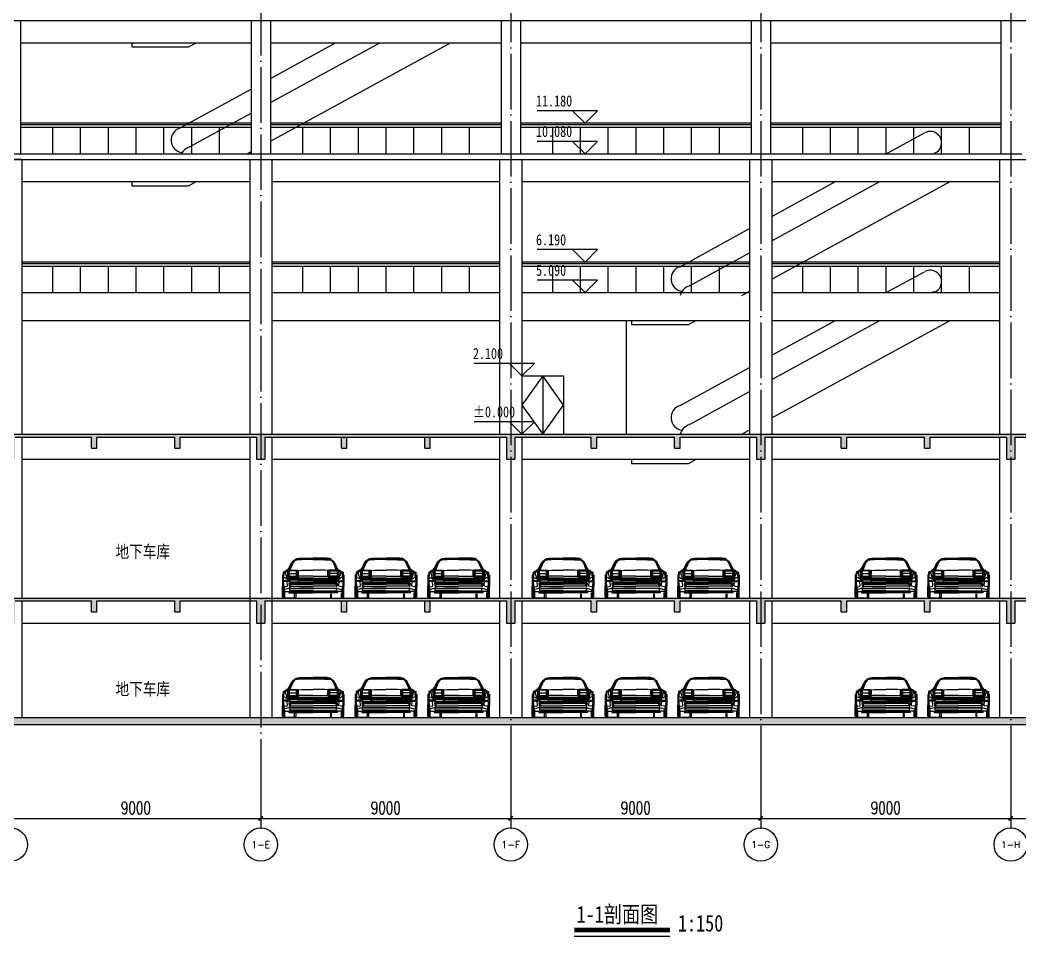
# Model space of a CAD drawing. Header units: millimetres. Extents: x 754901 to 867808, y 336140 to 408787.
# Drawn here: x 795325 to 831331, y 339711 to 372707 of the extents above; entities that cross this region are included whole.
import ezdxf
from ezdxf.enums import TextEntityAlignment as Align

# ---------------------------------------------------------------- set-up
doc = ezdxf.new("R2010")
doc.units = ezdxf.units.MM
doc.header["$LTSCALE"] = 1000
doc.header["$MEASUREMENT"] = 0
doc.linetypes.add('DOTE', pattern=[2.42, 2, -0.2, 0.02, -0.2])
doc.layers.get('0').update_dxf_attribs({"linetype": 'CONTINUOUS'})
doc.layers.get('Defpoints').update_dxf_attribs({"linetype": 'CONTINUOUS'})
for name, color, linetype in [('AXIS', 3, 'CONTINUOUS'), ('DIM_ELEV', 3, 'CONTINUOUS'), ('DOTE', 1, 'DOTE'), ('PUB_TEXT', 7, 'CONTINUOUS'), ('RAIL', 163, 'CONTINUOUS'), ('STAIR', 2, 'CONTINUOUS'), ('WALL', 255, 'CONTINUOUS'), ('WINDOW', 4, 'CONTINUOUS'), ('填充', 251, 'CONTINUOUS'), ('洁具', 56, 'CONTINUOUS')]:
    doc.layers.add(name, color=color, linetype=linetype)
doc.styles.add('-宋体', font='', dxfattribs={"width": 0.8})
doc.styles.add('_TCH_AXIS', font='COMPLEX', dxfattribs={"bigfont": 'GBCBIG'})
doc.styles.add('_TCH_DIM', font='', dxfattribs={"width": 0.8})
doc.styles.add('DIM_FONT', font='SIMPLEX', dxfattribs={"width": 0.7, "bigfont": 'GBCBIG'})
doc.styles.get('-宋体').set_extended_font_data('SimSun')
doc.styles.get('_TCH_DIM').set_extended_font_data('SimSun')
doc.dimstyles.new('_TCH_ARCH&&150', dxfattribs={"dimscale": 1.5, "dimtxt": 300, "dimasz": 100, "dimexe": 250, "dimexo": 300, "dimgap": 100, "dimtad": 1, "dimdec": 0, "dimzin": 0, "dimdsep": 46, "dimtxsty": 'DIM_FONT', "dimblk": 'ARCHTICK', "dimcen": 0.09, "dimclrt": 7, "dimazin": 2, "dimtfac": 1, "dimtdec": 0, "dimtix": 1, "dimtmove": 2, "dimatfit": 3, "dimfxl": 1, "dimtolj": 1, "dimtzin": 0, "dimarcsym": 0})

# ---------------------------------------------------------------- blocks, each defined once
blk = doc.blocks.new('car')
at = {"linetype": 'Continuous'}
for p, q in [((123, 739), (167, 828)), ((173, 828), (128, 739)), ((156, 739), (195, 828)), ((167, 828), (229, 923)), ((206, 828), (167, 739)), ((201, 884), (173, 828)), ((195, 828), (229, 895)), ((229, 923), (201, 884)), ((240, 895), (206, 828)), ((256, 949), (229, 923)), ((229, 895), (256, 936)), ((268, 940), (240, 895)), ((290, 962), (256, 949)), ((256, 936), (290, 950)), ((262, 951), (290, 974)), ((290, 948), (268, 940)), ((290, 974), (315, 985)), ((329, 969), (290, 962)), ((290, 950), (329, 957)), ((329, 953), (290, 948)), ((315, 985), (379, 996)), ((440, 974), (329, 969)), ((329, 957), (440, 962)), ((440, 959), (329, 953)), ((379, 996), (730, 998)), ((730, 979), (440, 974)), ((440, 962), (730, 968)), ((712, 962), (440, 959)), ((730, 962), (712, 962)), ((1082, 996), (730, 998)), ((730, 979), (1020, 974)), ((1020, 962), (730, 968)), ((730, 962), (748, 962)), ((748, 962), (1020, 959)), ((1020, 974), (1132, 969)), ((1132, 957), (1020, 962)), ((1020, 959), (1132, 953)), ((1146, 985), (1082, 996)), ((1132, 969), (1171, 962)), ((1171, 950), (1132, 957)), ((1132, 953), (1171, 948)), ((1171, 974), (1146, 985)), ((1199, 951), (1171, 974)), ((1171, 962), (1204, 949)), ((1204, 936), (1171, 950)), ((1171, 948), (1193, 940)), ((1193, 940), (1221, 895)), ((1204, 949), (1232, 923)), ((1232, 895), (1204, 936)), ((1221, 895), (1254, 828)), ((1232, 923), (1260, 884)), ((1293, 828), (1232, 923)), ((1266, 828), (1232, 895)), ((1254, 828), (1293, 739)), ((1260, 884), (1288, 828)), ((1305, 739), (1266, 828)), ((1288, 828), (1333, 739)), ((1338, 739), (1293, 828)), ((-17, 585), (-39, 569)), ((-39, 569), (-39, 298)), ((28, 667), (-17, 650)), ((-17, 650), (-17, 433)), ((-17, 622), (11, 628)), ((-17, 433), (-11, 505)), ((-11, 505), (0, 567)), ((-11, 505), (5, 516)), ((0, 567), (5, 606)), ((5, 606), (11, 628)), ((5, 516), (11, 516)), ((11, 628), (39, 650)), ((11, 628), (18, 633)), ((11, 516), (33, 505)), ((18, 633), (22, 656)), ((65, 695), (28, 667)), ((33, 505), (62, 483)), ((39, 650), (95, 689)), ((39, 639), (39, 650)), ((42, 622), (39, 639)), ((61, 550), (42, 622)), ((72, 511), (61, 550)), ((92, 706), (65, 695)), ((86, 472), (72, 511)), ((95, 669), (89, 633)), ((89, 633), (89, 583)), ((89, 583), (93, 533)), ((107, 715), (92, 706)), ((93, 533), (97, 491)), ((95, 694), (123, 739)), ((95, 689), (123, 700)), ((95, 689), (95, 669)), ((111, 650), (117, 680)), ((111, 505), (111, 650)), ((111, 548), (334, 548)), ((111, 516), (334, 518)), ((356, 508), (111, 505)), ((128, 739), (115, 697)), ((117, 680), (123, 700)), ((123, 700), (334, 700)), ((123, 607), (134, 614)), ((123, 548), (123, 607)), ((139, 680), (134, 650)), ((134, 650), (134, 548)), ((134, 614), (312, 614)), ((312, 680), (139, 680)), ((143, 700), (156, 739)), ((167, 739), (154, 700)), ((312, 548), (312, 680)), ((312, 614), (323, 607)), ((323, 607), (323, 548)), ((334, 518), (334, 700)), ((334, 700), (346, 692)), ((346, 692), (440, 695)), ((357, 680), (356, 508)), ((362, 684), (357, 680)), ((362, 548), (362, 684)), ((730, 548), (362, 548)), ((440, 695), (730, 695)), ((1020, 695), (730, 695)), ((730, 548), (1098, 548)), ((1115, 692), (1020, 695)), ((1098, 548), (1098, 684)), ((1098, 684), (1104, 680)), ((1104, 680), (1105, 508)), ((1105, 508), (1349, 505)), ((1126, 700), (1115, 692)), ((1126, 518), (1126, 700)), ((1338, 700), (1126, 700)), ((1349, 548), (1126, 548)), ((1349, 516), (1126, 518)), ((1149, 614), (1137, 607)), ((1137, 607), (1137, 548)), ((1149, 548), (1149, 680)), ((1149, 680), (1321, 680)), ((1327, 614), (1149, 614)), ((1293, 739), (1307, 700)), ((1318, 700), (1305, 739)), ((1321, 680), (1327, 650)), ((1327, 650), (1327, 548)), ((1338, 607), (1327, 614)), ((1333, 739), (1346, 697)), ((1366, 694), (1338, 739)), ((1366, 689), (1338, 700)), ((1344, 680), (1338, 700)), ((1338, 548), (1338, 607)), ((1349, 650), (1344, 680)), ((1349, 505), (1349, 650)), ((1354, 715), (1368, 706)), ((1368, 533), (1364, 491)), ((1422, 650), (1366, 689)), ((1366, 689), (1366, 669)), ((1366, 669), (1372, 633)), ((1368, 706), (1395, 695)), ((1372, 583), (1368, 533)), ((1372, 633), (1372, 583)), ((1375, 472), (1388, 511)), ((1388, 511), (1400, 550)), ((1395, 695), (1433, 667)), ((1427, 505), (1398, 483)), ((1400, 550), (1419, 622)), ((1419, 622), (1422, 639)), ((1450, 628), (1422, 650)), ((1422, 639), (1422, 650)), ((1450, 516), (1427, 505)), ((1433, 667), (1478, 650)), ((1443, 633), (1439, 656)), ((1450, 628), (1443, 633)), ((1455, 606), (1450, 628)), ((1478, 622), (1450, 628)), ((1455, 516), (1450, 516)), ((1461, 567), (1455, 606)), ((1472, 505), (1455, 516)), ((1472, 505), (1461, 567)), ((1478, 433), (1472, 505)), ((1478, 650), (1478, 433)), ((1478, 585), (1500, 569)), ((1500, 569), (1500, 298)), ((-39, 28), (-39, 298)), ((120, 410), (-17, 410)), ((-17, 410), (-6, 277)), ((-14, 365), (-14, 19)), ((139, 433), (-13, 433)), ((-6, 277), (22, 277)), ((-6, 277), (5, 221)), ((0, 410), (0, 433)), ((22, 277), (89, 293)), ((89, 293), (81, 410)), ((97, 491), (86, 472)), ((90, 458), (87, 438)), ((87, 438), (87, 433)), ((87, 433), (92, 438)), ((100, 477), (90, 458)), ((92, 438), (96, 458)), ((96, 458), (105, 477)), ((111, 494), (100, 477)), ((105, 477), (117, 494)), ((106, 433), (111, 449)), ((730, 494), (111, 494)), ((111, 449), (131, 483)), ((127, 466), (117, 449)), ((117, 449), (117, 433)), ((117, 433), (120, 433)), ((120, 433), (123, 449)), ((139, 399), (120, 410)), ((123, 449), (128, 457)), ((126, 371), (134, 316)), ((139, 472), (127, 466)), ((128, 457), (139, 463)), ((131, 483), (150, 491)), ((134, 316), (150, 260)), ((730, 472), (139, 472)), ((139, 463), (730, 463)), ((730, 452), (139, 452)), ((139, 452), (139, 399)), ((139, 399), (730, 399)), ((156, 388), (139, 399)), ((362, 446), (145, 446)), ((145, 446), (145, 405)), ((145, 405), (362, 405)), ((150, 491), (730, 491)), ((730, 388), (156, 388)), ((156, 388), (156, 360)), ((730, 360), (156, 360)), ((156, 360), (156, 348)), ((156, 348), (730, 348)), ((156, 348), (167, 293)), ((167, 293), (730, 293)), ((362, 405), (362, 446)), ((368, 452), (368, 399)), ((730, 433), (368, 433)), ((730, 494), (1349, 494)), ((1310, 491), (730, 491)), ((730, 472), (1321, 472)), ((1321, 463), (730, 463)), ((730, 452), (1321, 452)), ((730, 433), (1093, 433)), ((1321, 399), (730, 399)), ((730, 388), (1305, 388)), ((730, 360), (1305, 360)), ((1305, 348), (730, 348)), ((1293, 293), (730, 293)), ((1093, 452), (1093, 399)), ((1098, 446), (1316, 446)), ((1098, 405), (1098, 446)), ((1316, 405), (1098, 405)), ((1305, 348), (1293, 293)), ((1305, 388), (1321, 399)), ((1305, 388), (1305, 360)), ((1305, 360), (1305, 348)), ((1330, 483), (1310, 491)), ((1327, 316), (1310, 260)), ((1316, 446), (1316, 405)), ((1321, 472), (1334, 466)), ((1333, 457), (1321, 463)), ((1321, 452), (1321, 399)), ((1321, 433), (1474, 433)), ((1321, 399), (1341, 410)), ((1335, 371), (1327, 316)), ((1349, 449), (1330, 483)), ((1338, 449), (1333, 457)), ((1334, 466), (1344, 449)), ((1341, 433), (1338, 449)), ((1344, 433), (1341, 433)), ((1341, 410), (1478, 410)), ((1355, 477), (1344, 494)), ((1344, 449), (1344, 433)), ((1349, 494), (1361, 477)), ((1355, 433), (1349, 449)), ((1365, 458), (1355, 477)), ((1361, 477), (1371, 458)), ((1364, 491), (1375, 472)), ((1368, 438), (1365, 458)), ((1374, 433), (1368, 438)), ((1371, 458), (1374, 438)), ((1372, 293), (1380, 410)), ((1439, 277), (1372, 293)), ((1374, 438), (1374, 433)), ((1466, 277), (1439, 277)), ((1466, 277), (1455, 221)), ((1461, 410), (1461, 433)), ((1478, 410), (1466, 277)), ((1475, 365), (1475, 19)), ((1500, 28), (1500, 298)), ((0, 0), (-39, 28)), ((0, 248), (0, 18)), ((0, 18), (14, -2)), ((229, 0), (0, 0)), ((5, 221), (17, 159)), ((33, 215), (5, 221)), ((17, 159), (730, 159)), ((24, 5), (24, 138)), ((111, 238), (33, 215)), ((123, 238), (111, 238)), ((150, 238), (123, 238)), ((123, 159), (123, 126)), ((123, 126), (730, 126)), ((145, 236), (730, 236)), ((145, 182), (145, 236)), ((730, 182), (145, 182)), ((390, 243), (150, 238)), ((276, 0), (229, 0)), ((268, 5), (268, 101)), ((295, 18), (276, 0)), ((295, 104), (295, 18)), ((730, 243), (390, 243)), ((730, 243), (1071, 243)), ((1316, 236), (730, 236)), ((730, 182), (1316, 182)), ((1444, 159), (730, 159)), ((1338, 126), (730, 126)), ((1071, 243), (1310, 238)), ((1165, 104), (1165, 18)), ((1165, 18), (1184, 0)), ((1184, 0), (1232, 0)), ((1193, 5), (1193, 101)), ((1232, 0), (1461, 0)), ((1310, 238), (1338, 238)), ((1316, 182), (1316, 236)), ((1338, 238), (1349, 238)), ((1338, 159), (1338, 126)), ((1349, 238), (1427, 215)), ((1427, 215), (1455, 221)), ((1437, 5), (1437, 138)), ((1455, 221), (1444, 159)), ((1461, 18), (1447, -2)), ((1461, 248), (1461, 18)), ((1461, 0), (1500, 28))]:
    blk.add_line(p, q, dxfattribs=at)
blk = doc.blocks.new('_ArchTick')
at = {"color": 0, "linetype": 'ByBlock', "const_width": 0.4}
blk.add_lwpolyline([(-0.5, -0.5), (0.5, 0.5)], dxfattribs=at)
blk = doc.blocks.new('*D10')
at = {"layer": 'AXIS', "color": 0, "lineweight": -2, "transparency": 16777216}
for p, q in [((794996, 345303), (794996, 343574)), ((803996, 345303), (803996, 343574)), ((794996, 343949), (803996, 343949))]:
    blk.add_line(p, q, dxfattribs=at)
at = {"layer": 'Defpoints', "color": 0}
for p in [(794996, 345753), (803996, 345753), (803996, 343949)]:
    blk.add_point(p, dxfattribs=at)
at = {"layer": 'AXIS', "color": 0, "lineweight": -2, "transparency": 16777216, "xscale": 150, "yscale": 150, "zscale": 150, "rotation": 180}
blk.add_blockref('_ArchTick', (794996, 343949), dxfattribs=at)
at = {"layer": 'AXIS', "color": 0, "lineweight": -2, "transparency": 16777216, "xscale": 150, "yscale": 150, "zscale": 150}
blk.add_blockref('_ArchTick', (803996, 343949), dxfattribs=at)
at = {"layer": 'AXIS', "color": 7, "transparency": 16777216, "insert": (799496, 344324), "char_height": 450, "attachment_point": 5, "style": 'DIM_FONT'}
blk.add_mtext('\\A1;9000', dxfattribs=at)
blk = doc.blocks.new('*D11')
at = {"layer": 'AXIS', "color": 0, "lineweight": -2, "transparency": 16777216}
for p, q in [((803996, 345303), (803996, 343574)), ((812996, 345303), (812996, 343574)), ((803996, 343949), (812996, 343949))]:
    blk.add_line(p, q, dxfattribs=at)
at = {"layer": 'Defpoints', "color": 0}
for p in [(803996, 345753), (812996, 345753), (812996, 343949)]:
    blk.add_point(p, dxfattribs=at)
at = {"layer": 'AXIS', "color": 0, "lineweight": -2, "transparency": 16777216, "xscale": 150, "yscale": 150, "zscale": 150, "rotation": 180}
blk.add_blockref('_ArchTick', (803996, 343949), dxfattribs=at)
at = {"layer": 'AXIS', "color": 0, "lineweight": -2, "transparency": 16777216, "xscale": 150, "yscale": 150, "zscale": 150}
blk.add_blockref('_ArchTick', (812996, 343949), dxfattribs=at)
at = {"layer": 'AXIS', "color": 7, "transparency": 16777216, "insert": (808496, 344324), "char_height": 450, "attachment_point": 5, "style": 'DIM_FONT'}
blk.add_mtext('\\A1;9000', dxfattribs=at)
blk = doc.blocks.new('*D12')
at = {"layer": 'AXIS', "color": 0, "lineweight": -2, "transparency": 16777216}
for p, q in [((812996, 345303), (812996, 343574)), ((821996, 345303), (821996, 343574)), ((812996, 343949), (821996, 343949))]:
    blk.add_line(p, q, dxfattribs=at)
at = {"layer": 'Defpoints', "color": 0}
for p in [(812996, 345753), (821996, 345753), (821996, 343949)]:
    blk.add_point(p, dxfattribs=at)
at = {"layer": 'AXIS', "color": 0, "lineweight": -2, "transparency": 16777216, "xscale": 150, "yscale": 150, "zscale": 150, "rotation": 180}
blk.add_blockref('_ArchTick', (812996, 343949), dxfattribs=at)
at = {"layer": 'AXIS', "color": 0, "lineweight": -2, "transparency": 16777216, "xscale": 150, "yscale": 150, "zscale": 150}
blk.add_blockref('_ArchTick', (821996, 343949), dxfattribs=at)
at = {"layer": 'AXIS', "color": 7, "transparency": 16777216, "insert": (817496, 344324), "char_height": 450, "attachment_point": 5, "style": 'DIM_FONT'}
blk.add_mtext('\\A1;9000', dxfattribs=at)
blk = doc.blocks.new('*D13')
at = {"layer": 'AXIS', "color": 0, "lineweight": -2, "transparency": 16777216}
for p, q in [((821996, 345303), (821996, 343574)), ((830996, 345303), (830996, 343574)), ((821996, 343949), (830996, 343949))]:
    blk.add_line(p, q, dxfattribs=at)
at = {"layer": 'Defpoints', "color": 0}
for p in [(821996, 345753), (830996, 345753), (830996, 343949)]:
    blk.add_point(p, dxfattribs=at)
at = {"layer": 'AXIS', "color": 0, "lineweight": -2, "transparency": 16777216, "xscale": 150, "yscale": 150, "zscale": 150, "rotation": 180}
blk.add_blockref('_ArchTick', (821996, 343949), dxfattribs=at)
at = {"layer": 'AXIS', "color": 0, "lineweight": -2, "transparency": 16777216, "xscale": 150, "yscale": 150, "zscale": 150}
blk.add_blockref('_ArchTick', (830996, 343949), dxfattribs=at)
at = {"layer": 'AXIS', "color": 7, "transparency": 16777216, "insert": (826496, 344324), "char_height": 450, "attachment_point": 5, "style": 'DIM_FONT'}
blk.add_mtext('\\A1;9000', dxfattribs=at)
blk = doc.blocks.new('*D14')
at = {"layer": 'AXIS', "color": 0, "lineweight": -2, "transparency": 16777216}
for p, q in [((830996, 345303), (830996, 343574)), ((839996, 345303), (839996, 343574)), ((830996, 343949), (839996, 343949))]:
    blk.add_line(p, q, dxfattribs=at)
at = {"layer": 'Defpoints', "color": 0}
for p in [(830996, 345753), (839996, 345753), (839996, 343949)]:
    blk.add_point(p, dxfattribs=at)
at = {"layer": 'AXIS', "color": 0, "lineweight": -2, "transparency": 16777216, "xscale": 150, "yscale": 150, "zscale": 150, "rotation": 180}
blk.add_blockref('_ArchTick', (830996, 343949), dxfattribs=at)
at = {"layer": 'AXIS', "color": 0, "lineweight": -2, "transparency": 16777216, "xscale": 150, "yscale": 150, "zscale": 150}
blk.add_blockref('_ArchTick', (839996, 343949), dxfattribs=at)
at = {"layer": 'AXIS', "color": 7, "transparency": 16777216, "insert": (835496, 344324), "char_height": 450, "attachment_point": 5, "style": 'DIM_FONT'}
blk.add_mtext('\\A1;9000', dxfattribs=at)

msp = doc.modelspace()

# ---------------------------------------------------------------- hatches: boundary and pattern name
at = {"layer": '填充'}
h = msp.add_hatch(color=256, dxfattribs=at)
h.paths.add_polyline_path([(862295.9, 356385.9), (858395.9, 356385.9), (858395.9, 357785.9), (771695.9, 357785.9), (771695.9, 357770.9), (767845.9, 357770.9), (767845.9, 356385.9), (764595.9, 356385.9), (764595.9, 347335.9), (862295.9, 347335.9)])
h.paths.add_polyline_path([(861895.9, 347585.9), (764995.9, 347585.9), (764995.9, 351785.9), (767845.9, 351785.9), (767845.9, 350985.9), (768145.9, 350985.9), (768145.9, 351785.9), (770895.9, 351785.9), (770895.9, 351385.9), (771095.9, 351385.9), (771095.9, 351785.9), (773895.9, 351785.9), (773895.9, 351385.9), (774095.9, 351385.9), (774095.9, 351785.9), (776845.9, 351785.9), (776845.9, 350985.9), (777145.9, 350985.9), (777145.9, 351785.9), (779895.9, 351785.9), (779895.9, 351385.9), (780095.9, 351385.9), (780095.9, 351785.9), (782895.9, 351785.9), (782895.9, 351385.9), (783095.9, 351385.9), (783095.9, 351785.9), (785845.9, 351785.9), (785845.9, 350985.9), (786145.9, 350985.9), (786145.9, 351785.9), (788895.9, 351785.9), (788895.9, 351385.9), (789095.9, 351385.9), (789095.9, 351785.9), (791895.9, 351785.9), (791895.9, 351385.9), (792095.9, 351385.9), (792095.9, 351785.9), (794845.9, 351785.9), (794845.9, 350985.9), (795145.9, 350985.9), (795145.9, 351785.9), (797895.9, 351785.9), (797895.9, 351385.9), (798095.9, 351385.9), (798095.9, 351785.9), (800895.9, 351785.9), (800895.9, 351385.9), (801095.9, 351385.9), (801095.9, 351785.9), (803845.9, 351785.9), (803845.9, 350985.9), (804145.9, 350985.9), (804145.9, 351785.9), (812845.9, 351785.9), (812845.9, 350985.9), (813145.9, 350985.9), (813145.9, 351785.9), (815895.9, 351785.9), (815895.9, 351385.9), (816095.9, 351385.9), (816095.9, 351785.9), (818895.9, 351785.9), (818895.9, 351385.9), (819095.9, 351385.9), (819095.9, 351785.9), (821845.9, 351785.9), (821845.9, 350985.9), (822145.9, 350985.9), (822145.9, 351785.9), (824895.9, 351785.9), (824895.9, 351385.9), (825095.9, 351385.9), (825095.9, 351785.9), (827895.9, 351785.9), (827895.9, 351385.9), (828095.9, 351385.9), (828095.9, 351785.9), (830845.9, 351785.9), (830845.9, 350985.9), (831145.9, 350985.9), (831145.9, 351785.9), (833895.9, 351785.9), (833895.9, 351385.9), (834095.9, 351385.9), (834095.9, 351785.9), (836895.9, 351785.9), (836895.9, 351385.9), (837095.9, 351385.9), (837095.9, 351785.9), (839845.9, 351785.9), (839845.9, 350985.9), (840145.9, 350985.9), (840145.9, 351785.9), (842895.9, 351785.9), (842895.9, 351385.9), (843095.9, 351385.9), (843095.9, 351785.9), (845895.9, 351785.9), (845895.9, 351385.9), (846095.9, 351385.9), (846095.9, 351785.9), (848845.9, 351785.9), (848845.9, 350985.9), (849145.9, 350985.9), (849145.9, 351785.9), (851895.9, 351785.9), (851895.9, 351385.9), (852095.9, 351385.9), (852095.9, 351785.9), (854895.9, 351785.9), (854895.9, 351385.9), (855095.9, 351385.9), (855095.9, 351785.9), (857845.9, 351785.9), (857845.9, 350985.9), (858145.9, 350985.9), (858145.9, 351785.9), (861895.9, 351785.9)], flags=16)
h.paths.add_polyline_path([(861895.9, 351885.9), (764995.9, 351885.9), (764995.9, 356285.9), (768145.9, 356285.9), (768145.9, 357685.9), (770895.9, 357685.9), (770895.9, 357285.9), (771095.9, 357285.9), (771095.9, 357685.9), (773895.9, 357685.9), (773895.9, 357285.9), (774095.9, 357285.9), (774095.9, 357685.9), (776845.9, 357685.9), (776845.9, 356885.9), (777145.9, 356885.9), (777145.9, 357685.9), (779895.9, 357685.9), (779895.9, 357285.9), (780095.9, 357285.9), (780095.9, 357685.9), (782895.9, 357685.9), (782895.9, 357285.9), (783095.9, 357285.9), (783095.9, 357685.9), (785845.9, 357685.9), (785845.9, 356885.9), (786145.9, 356885.9), (786145.9, 357685.9), (788895.9, 357685.9), (788895.9, 357285.9), (789095.9, 357285.9), (789095.9, 357685.9), (791895.9, 357685.9), (791895.9, 357285.9), (792095.9, 357285.9), (792095.9, 357685.9), (794845.9, 357685.9), (794845.9, 356885.9), (795145.9, 356885.9), (795145.9, 357685.9), (797895.9, 357685.9), (797895.9, 357285.9), (798095.9, 357285.9), (798095.9, 357685.9), (800895.9, 357685.9), (800895.9, 357285.9), (801095.9, 357285.9), (801095.9, 357685.9), (803845.9, 357685.9), (803845.9, 356885.9), (804145.9, 356885.9), (804145.9, 357685.9), (812845.9, 357685.9), (812845.9, 356885.9), (813145.9, 356885.9), (813145.9, 357685.9), (815895.9, 357685.9), (815895.9, 357285.9), (816095.9, 357285.9), (816095.9, 357685.9), (818895.9, 357685.9), (818895.9, 357285.9), (819095.9, 357285.9), (819095.9, 357685.9), (821845.9, 357685.9), (821845.9, 356885.9), (822145.9, 356885.9), (822145.9, 357685.9), (824895.9, 357685.9), (824895.9, 357285.9), (825095.9, 357285.9), (825095.9, 357685.9), (827895.9, 357685.9), (827895.9, 357285.9), (828095.9, 357285.9), (828095.9, 357685.9), (830845.9, 357685.9), (830845.9, 356885.9), (831145.9, 356885.9), (831145.9, 357685.9), (833895.9, 357685.9), (833895.9, 357285.9), (834095.9, 357285.9), (834095.9, 357685.9), (836895.9, 357685.9), (836895.9, 357285.9), (837095.9, 357285.9), (837095.9, 357685.9), (839845.9, 357685.9), (839845.9, 356885.9), (840145.9, 356885.9), (840145.9, 357685.9), (842895.9, 357685.9), (842895.9, 357285.9), (843095.9, 357285.9), (843095.9, 357685.9), (845895.9, 357685.9), (845895.9, 357285.9), (846095.9, 357285.9), (846095.9, 357685.9), (848845.9, 357685.9), (848845.9, 356885.9), (849145.9, 356885.9), (849145.9, 357685.9), (851895.9, 357685.9), (851895.9, 357285.9), (852095.9, 357285.9), (852095.9, 357685.9), (854895.9, 357685.9), (854895.9, 357285.9), (855095.9, 357285.9), (855095.9, 357685.9), (857845.9, 357685.9), (857995.9, 357685.9), (857995.9, 356285.9), (861895.9, 356285.9)], flags=16)
h = msp.add_hatch(color=256, dxfattribs=at)
h.paths.add_polyline_path([(807095.9, 357685.9), (806895.9, 357685.9), (806895.9, 357285.9), (807095.9, 357285.9)])
h.paths.add_polyline_path([(810095.9, 357685.9), (809895.9, 357685.9), (809895.9, 357285.9), (810095.9, 357285.9)])
h = msp.add_hatch(color=256, dxfattribs=at)
h.paths.add_polyline_path([(807095.9, 351785.9), (806895.9, 351785.9), (806895.9, 351385.9), (807095.9, 351385.9)])
h.paths.add_polyline_path([(810095.9, 351785.9), (809895.9, 351785.9), (809895.9, 351385.9), (810095.9, 351385.9)])

# ---------------------------------------------------------------- linework, layer by layer
at = {"layer": 'AXIS'}
for p, q in [((803995.9, 345753.4), (803995.9, 344057.9)), ((812995.9, 345753.4), (812995.9, 344057.9)), ((821995.9, 345753.4), (821995.9, 344057.9)), ((830995.9, 345753.4), (830995.9, 344057.9))]:
    msp.add_line(p, q, dxfattribs=at)
for centre in [(794995.9, 343002.8), (803995.9, 343002.8), (812995.9, 343002.8), (821995.9, 343002.8), (830995.9, 343002.8)]:
    msp.add_circle(centre, 600, dxfattribs=at)
at = {"layer": 'DIM_ELEV'}
for p, q in [((816118.7, 369435.4), (813950.7, 369435.4)), ((815668.7, 368985.4), (815218.7, 369435.4)), ((815668.7, 368985.4), (816118.7, 369435.4)), ((816118.7, 368335.9), (813950.7, 368335.9)), ((815668.7, 367885.9), (815218.7, 368335.9)), ((815668.7, 367885.9), (816118.7, 368335.9)), ((816118.7, 364435.4), (813950.7, 364435.4)), ((815668.7, 363985.4), (815218.7, 364435.4)), ((815668.7, 363985.4), (816118.7, 364435.4)), ((816118.7, 363335.9), (813950.7, 363335.9)), ((815668.7, 362885.9), (815218.7, 363335.9)), ((815668.7, 362885.9), (816118.7, 363335.9)), ((813845.9, 360335.9), (811677.9, 360335.9)), ((813395.9, 359885.9), (812945.9, 360335.9)), ((813395.9, 359885.9), (813845.9, 360335.9)), ((813845.9, 358235.9), (811677.9, 358235.9)), ((813395.9, 357785.9), (812945.9, 358235.9)), ((813395.9, 357785.9), (813845.9, 358235.9))]:
    msp.add_line(p, q, dxfattribs=at)
at = {"layer": 'DOTE'}
for p, q in [((812995.9, 407785.9), (812995.9, 345753.4)), ((821995.9, 407785.9), (821995.9, 345753.4)), ((830995.9, 407785.9), (830995.9, 345753.4)), ((803995.9, 392785.9), (803995.9, 345753.4))]:
    msp.add_line(p, q, dxfattribs=at)
at = {"layer": 'PUB_TEXT'}
msp.add_line((815277, 339711.4), (818721.5, 339711.4), dxfattribs=at)
at = {"layer": 'PUB_TEXT', "const_width": 160}
msp.add_lwpolyline([(815286.5, 339927.5), (818731, 339927.5)], dxfattribs=at)
at = {"layer": 'RAIL'}
for p, q in [((777395.9, 372685.9), (834170.7, 372685.9)), ((795345.9, 372685.9), (795345.9, 367885.9)), ((803645.9, 372685.9), (803645.9, 367885.9)), ((804345.9, 372685.9), (804345.9, 367885.9)), ((812645.9, 372685.9), (812645.9, 367885.9)), ((813345.9, 372685.9), (813345.9, 367885.9)), ((821645.9, 372685.9), (821645.9, 367885.9)), ((822345.9, 372685.9), (822345.9, 367885.9)), ((830645.9, 372685.9), (830645.9, 367885.9)), ((795345.9, 371885.9), (803645.9, 371885.9)), ((804345.9, 371885.9), (812645.9, 371885.9)), ((813345.9, 371885.9), (821645.9, 371885.9)), ((822345.9, 371885.9), (830645.9, 371885.9)), ((785595.9, 367688.9), (795395.9, 367688.9)), ((785595.9, 367685.9), (795395.9, 367685.9)), ((786345.9, 367888.9), (795395.9, 367888.9)), ((786345.9, 367885.9), (795395.9, 367885.9)), ((795395.9, 367885.9), (804395.9, 367885.9)), ((795395.9, 367685.9), (795395.9, 357785.9)), ((795395.9, 367685.9), (848845.9, 367685.9)), ((803595.9, 367685.9), (803595.9, 357785.9)), ((804395.9, 367885.9), (813395.9, 367885.9)), ((804395.9, 367685.9), (804395.9, 357785.9)), ((812595.9, 367685.9), (812595.9, 357785.9)), ((813395.9, 367885.9), (822395.9, 367885.9)), ((813395.9, 367685.9), (813395.9, 357785.9)), ((821595.9, 367685.9), (821595.9, 357785.9)), ((822395.9, 367885.9), (831395.9, 367885.9)), ((822395.9, 367685.9), (822395.9, 357785.9)), ((830595.9, 367685.9), (830595.9, 357785.9)), ((795395.9, 366885.9), (803595.9, 366885.9)), ((804395.9, 366885.9), (812595.9, 366885.9)), ((813395.9, 366885.9), (821595.9, 366885.9)), ((822395.9, 366885.9), (830595.9, 366885.9)), ((795395.9, 362885.9), (803595.9, 362885.9)), ((804395.9, 362885.9), (812595.9, 362885.9)), ((813395.9, 362885.9), (821595.9, 362885.9)), ((822395.9, 362885.9), (830595.9, 362885.9)), ((795395.9, 361885.9), (803595.9, 361885.9)), ((804395.9, 361885.9), (812595.9, 361885.9)), ((813395.9, 361885.9), (821595.9, 361885.9)), ((822395.9, 361885.9), (830595.9, 361885.9)), ((795395.9, 357685.9), (795395.9, 351885.9)), ((803595.9, 357685.9), (803595.9, 347585.9)), ((804395.9, 357685.9), (804395.9, 347585.9)), ((812595.9, 357685.9), (812595.9, 351885.9)), ((813395.9, 357685.9), (813395.9, 351885.9)), ((821595.9, 357685.9), (821595.9, 351885.9)), ((822395.9, 357685.9), (822395.9, 351885.9)), ((830595.9, 357685.9), (830595.9, 351885.9)), ((795395.9, 356885.9), (803595.9, 356885.9)), ((804395.9, 356885.9), (812595.9, 356885.9)), ((813395.9, 356885.9), (821595.9, 356885.9)), ((822395.9, 356885.9), (830595.9, 356885.9)), ((795395.9, 351785.9), (795395.9, 347585.9)), ((812595.9, 351785.9), (812595.9, 347585.9)), ((813395.9, 351785.9), (813395.9, 347585.9)), ((821595.9, 351785.9), (821595.9, 347585.9)), ((822395.9, 351785.9), (822395.9, 347585.9)), ((830595.9, 351785.9), (830595.9, 347585.9)), ((795395.9, 350985.9), (803595.9, 350985.9)), ((804395.9, 350985.9), (812595.9, 350985.9)), ((813395.9, 350985.9), (821595.9, 350985.9)), ((822395.9, 350985.9), (830595.9, 350985.9))]:
    msp.add_line(p, q, dxfattribs=at)
at = {"layer": 'STAIR'}
for p, q in [((799345.9, 371885.9), (799345.9, 371735.9)), ((799345.9, 371735.9), (801396, 371735.9)), ((801396, 371735.9), (801670.5, 371885.9)), ((804345.9, 368347.9), (810820.1, 371885.9)), ((804345.9, 369730.2), (808280.6, 371885.9)), ((804345.9, 370602.6), (806689.7, 371885.9)), ((801090.5, 368820), (803645.9, 370219.3)), ((801432.4, 368134), (803645.9, 369346.7)), ((826515.9, 367885.9), (827892.4, 368639.6)), ((803500.4, 367885.9), (803645.9, 367965.4)), ((799345.9, 366885.9), (799345.9, 366735.9)), ((799345.9, 366735.9), (801396, 366735.9)), ((801396, 366735.9), (801670.5, 366885.9)), ((822395.9, 363375.3), (828820.1, 366885.9)), ((822395.9, 364757.6), (826280.6, 366885.9)), ((822395.9, 365629.9), (824689.7, 366885.9)), ((819090.5, 363820), (821595.9, 365191.9)), ((819432.4, 363134), (821595.9, 364319.3)), ((826515.9, 362885.9), (827892.4, 363639.6)), ((821317.4, 362785.9), (821595.9, 362938.1)), ((817345.9, 361885.9), (817345.9, 361735.9)), ((819396, 361735.9), (819670.5, 361885.9)), ((822395.9, 358375.3), (828820.1, 361885.9)), ((822395.9, 359757.6), (826280.6, 361885.9)), ((822395.9, 360629.9), (824689.7, 361885.9)), ((817345.9, 361735.9), (819396, 361735.9)), ((819090.5, 358820), (821595.9, 360191.9)), ((819432.4, 358134), (821595.9, 359319.3)), ((821317.4, 357785.9), (821595.9, 357938.1)), ((817345.9, 356885.9), (817345.9, 356735.9)), ((819396, 356735.9), (819670.5, 356885.9)), ((817345.9, 356735.9), (819396, 356735.9))]:
    msp.add_line(p, q, dxfattribs=at)
for centre, radius, start, end in [((801224.9, 368382.7), 457.5, 107.07515, 261.97172), ((828097.7, 368283.7), 410.9, 292.64782, 117.41717), ((801604.5, 367623), 539.2, 108.61511, 150.81639), ((819224.9, 363382.7), 457.5, 107.07515, 261.97172), ((828097.7, 363283.7), 410.9, 292.64782, 117.41717), ((819604.5, 362623), 539.2, 108.61511, 162.41388), ((828208, 362678.7), 230.9, 63.84078, 96.61957), ((819224.9, 358382.7), 457.5, 107.07515, 261.97172), ((819604.5, 357623), 539.2, 108.61511, 162.41388)]:
    msp.add_arc(centre, radius, start, end, dxfattribs=at)
at = {"layer": 'WALL'}
for p, q in [((771695.9, 357785.9), (858395.9, 357785.9)), ((795145.9, 357685.9), (797895.9, 357685.9)), ((797895.9, 357285.9), (797895.9, 357685.9)), ((798095.9, 357685.9), (800895.9, 357685.9)), ((798095.9, 357285.9), (798095.9, 357685.9)), ((800895.9, 357285.9), (800895.9, 357685.9)), ((801095.9, 357685.9), (803845.9, 357685.9)), ((801095.9, 357285.9), (801095.9, 357685.9)), ((803845.9, 357685.9), (803845.9, 356885.9)), ((804145.9, 357685.9), (812845.9, 357685.9)), ((804145.9, 357685.9), (804145.9, 356885.9)), ((806895.9, 357285.9), (806895.9, 357685.9)), ((806895.9, 357285.9), (806895.9, 357685.9)), ((807095.9, 357285.9), (807095.9, 357685.9)), ((807095.9, 357285.9), (807095.9, 357685.9)), ((809895.9, 357285.9), (809895.9, 357685.9)), ((809895.9, 357285.9), (809895.9, 357685.9)), ((810095.9, 357285.9), (810095.9, 357685.9)), ((810095.9, 357285.9), (810095.9, 357685.9)), ((812845.9, 357685.9), (812845.9, 356885.9)), ((813145.9, 357685.9), (815895.9, 357685.9)), ((813145.9, 357685.9), (813145.9, 356885.9)), ((815895.9, 357285.9), (815895.9, 357685.9)), ((816095.9, 357685.9), (818895.9, 357685.9)), ((816095.9, 357285.9), (816095.9, 357685.9)), ((818895.9, 357285.9), (818895.9, 357685.9)), ((819095.9, 357685.9), (821845.9, 357685.9)), ((819095.9, 357285.9), (819095.9, 357685.9)), ((821845.9, 357685.9), (821845.9, 356885.9)), ((822145.9, 357685.9), (824895.9, 357685.9)), ((822145.9, 357685.9), (822145.9, 356885.9)), ((824895.9, 357285.9), (824895.9, 357685.9)), ((825095.9, 357685.9), (827895.9, 357685.9)), ((825095.9, 357285.9), (825095.9, 357685.9)), ((827895.9, 357285.9), (827895.9, 357685.9)), ((828095.9, 357685.9), (830845.9, 357685.9)), ((828095.9, 357285.9), (828095.9, 357685.9)), ((830845.9, 357685.9), (830845.9, 356885.9)), ((831145.9, 357685.9), (833895.9, 357685.9)), ((831145.9, 357685.9), (831145.9, 356885.9)), ((797895.9, 357285.9), (798095.9, 357285.9)), ((800895.9, 357285.9), (801095.9, 357285.9)), ((806895.9, 357285.9), (807095.9, 357285.9)), ((806895.9, 357285.9), (807095.9, 357285.9)), ((809895.9, 357285.9), (810095.9, 357285.9)), ((809895.9, 357285.9), (810095.9, 357285.9)), ((815895.9, 357285.9), (816095.9, 357285.9)), ((818895.9, 357285.9), (819095.9, 357285.9)), ((824895.9, 357285.9), (825095.9, 357285.9)), ((827895.9, 357285.9), (828095.9, 357285.9)), ((803845.9, 356885.9), (804145.9, 356885.9)), ((812845.9, 356885.9), (813145.9, 356885.9)), ((821845.9, 356885.9), (822145.9, 356885.9)), ((830845.9, 356885.9), (831145.9, 356885.9)), ((764995.9, 351885.9), (861895.9, 351885.9)), ((795145.9, 351785.9), (797895.9, 351785.9)), ((797895.9, 351385.9), (797895.9, 351785.9)), ((798095.9, 351785.9), (800895.9, 351785.9)), ((798095.9, 351385.9), (798095.9, 351785.9)), ((800895.9, 351385.9), (800895.9, 351785.9)), ((801095.9, 351785.9), (803845.9, 351785.9)), ((801095.9, 351385.9), (801095.9, 351785.9)), ((803845.9, 351785.9), (803845.9, 350985.9)), ((804145.9, 351785.9), (812845.9, 351785.9)), ((804145.9, 351785.9), (804145.9, 350985.9)), ((806895.9, 351385.9), (806895.9, 351785.9)), ((807095.9, 351385.9), (807095.9, 351785.9)), ((809895.9, 351385.9), (809895.9, 351785.9)), ((810095.9, 351385.9), (810095.9, 351785.9)), ((812845.9, 351785.9), (812845.9, 350985.9)), ((813145.9, 351785.9), (815895.9, 351785.9)), ((813145.9, 351785.9), (813145.9, 350985.9)), ((815895.9, 351385.9), (815895.9, 351785.9)), ((816095.9, 351785.9), (818895.9, 351785.9)), ((816095.9, 351385.9), (816095.9, 351785.9)), ((818895.9, 351385.9), (818895.9, 351785.9)), ((819095.9, 351785.9), (821845.9, 351785.9)), ((819095.9, 351385.9), (819095.9, 351785.9)), ((821845.9, 351785.9), (821845.9, 350985.9)), ((822145.9, 351785.9), (824895.9, 351785.9)), ((822145.9, 351785.9), (822145.9, 350985.9)), ((824895.9, 351385.9), (824895.9, 351785.9)), ((825095.9, 351785.9), (827895.9, 351785.9)), ((825095.9, 351385.9), (825095.9, 351785.9)), ((827895.9, 351385.9), (827895.9, 351785.9)), ((828095.9, 351785.9), (830845.9, 351785.9)), ((828095.9, 351385.9), (828095.9, 351785.9)), ((830845.9, 351785.9), (830845.9, 350985.9)), ((831145.9, 351785.9), (833895.9, 351785.9)), ((831145.9, 351785.9), (831145.9, 350985.9)), ((797895.9, 351385.9), (798095.9, 351385.9)), ((800895.9, 351385.9), (801095.9, 351385.9)), ((806895.9, 351385.9), (807095.9, 351385.9)), ((809895.9, 351385.9), (810095.9, 351385.9)), ((815895.9, 351385.9), (816095.9, 351385.9)), ((818895.9, 351385.9), (819095.9, 351385.9)), ((824895.9, 351385.9), (825095.9, 351385.9)), ((827895.9, 351385.9), (828095.9, 351385.9)), ((803845.9, 350985.9), (804145.9, 350985.9)), ((812845.9, 350985.9), (813145.9, 350985.9)), ((821845.9, 350985.9), (822145.9, 350985.9)), ((830845.9, 350985.9), (831145.9, 350985.9)), ((764995.9, 347585.9), (861895.9, 347585.9)), ((764595.9, 347335.9), (862295.9, 347335.9))]:
    msp.add_line(p, q, dxfattribs=at)
at = {"layer": 'WINDOW'}
for p, q in [((803645.9, 368985.4), (795345.9, 368985.4)), ((803645.9, 368929.3), (795345.9, 368929.3)), ((803645.9, 368829.3), (795345.9, 368829.3)), ((796495.9, 368829.3), (796495.9, 367885.9)), ((797495.9, 368829.3), (797495.9, 367885.9)), ((798495.9, 368829.3), (798495.9, 367885.9)), ((799495.9, 368829.3), (799495.9, 367885.9)), ((800495.9, 368829.3), (800495.9, 367885.9)), ((801495.9, 368829.3), (801495.9, 367885.9)), ((802495.9, 368829.3), (802495.9, 367885.9)), ((812645.9, 368985.4), (804345.9, 368985.4)), ((812645.9, 368929.3), (804345.9, 368929.3)), ((812645.9, 368829.3), (804345.9, 368829.3)), ((805495.9, 368829.3), (805495.9, 367885.9)), ((806495.9, 368829.3), (806495.9, 367885.9)), ((807495.9, 368829.3), (807495.9, 367885.9)), ((808495.9, 368829.3), (808495.9, 367885.9)), ((809495.9, 368829.3), (809495.9, 367885.9)), ((810495.9, 368829.3), (810495.9, 367885.9)), ((811495.9, 368829.3), (811495.9, 367885.9)), ((821645.9, 368985.4), (813345.9, 368985.4)), ((821645.9, 368929.3), (813345.9, 368929.3)), ((821645.9, 368829.3), (813345.9, 368829.3)), ((814495.9, 368829.3), (814495.9, 367885.9)), ((815495.9, 368829.3), (815495.9, 367885.9)), ((816495.9, 368829.3), (816495.9, 367885.9)), ((817495.9, 368829.3), (817495.9, 367885.9)), ((818495.9, 368829.3), (818495.9, 367885.9)), ((819495.9, 368829.3), (819495.9, 367885.9)), ((820495.9, 368829.3), (820495.9, 367885.9)), ((830645.9, 368985.4), (822345.9, 368985.4)), ((830645.9, 368929.3), (822345.9, 368929.3)), ((830645.9, 368829.3), (822345.9, 368829.3)), ((823495.9, 368829.3), (823495.9, 367885.9)), ((824495.9, 368829.3), (824495.9, 367885.9)), ((825495.9, 368829.3), (825495.9, 367885.9)), ((826495.9, 368829.3), (826495.9, 367885.9)), ((827495.9, 368829.3), (827495.9, 367885.9)), ((828495.9, 368829.3), (828495.9, 367885.9)), ((829495.9, 368829.3), (829495.9, 367885.9)), ((803595.9, 363985.4), (795395.9, 363985.4)), ((803595.9, 363929.3), (795395.9, 363929.3)), ((803595.9, 363829.3), (795395.9, 363829.3)), ((796495.9, 363829.3), (796495.9, 362885.9)), ((797495.9, 363829.3), (797495.9, 362885.9)), ((798495.9, 363829.3), (798495.9, 362885.9)), ((799495.9, 363829.3), (799495.9, 362885.9)), ((800495.9, 363829.3), (800495.9, 362885.9)), ((801495.9, 363829.3), (801495.9, 362885.9)), ((802495.9, 363829.3), (802495.9, 362885.9)), ((812595.9, 363985.4), (804395.9, 363985.4)), ((812595.9, 363929.3), (804395.9, 363929.3)), ((812595.9, 363829.3), (804395.9, 363829.3)), ((805495.9, 363829.3), (805495.9, 362885.9)), ((806495.9, 363829.3), (806495.9, 362885.9)), ((807495.9, 363829.3), (807495.9, 362885.9)), ((808495.9, 363829.3), (808495.9, 362885.9)), ((809495.9, 363829.3), (809495.9, 362885.9)), ((810495.9, 363829.3), (810495.9, 362885.9)), ((811495.9, 363829.3), (811495.9, 362885.9)), ((821595.9, 363985.4), (813395.9, 363985.4)), ((821595.9, 363929.3), (813395.9, 363929.3)), ((821595.9, 363829.3), (813395.9, 363829.3)), ((814495.9, 363829.3), (814495.9, 362885.9)), ((815495.9, 363829.3), (815495.9, 362885.9)), ((816495.9, 363829.3), (816495.9, 362885.9)), ((817495.9, 363829.3), (817495.9, 362885.9)), ((818495.9, 363829.3), (818495.9, 362885.9)), ((819495.9, 363829.3), (819495.9, 362885.9)), ((820495.9, 363829.3), (820495.9, 362885.9)), ((830595.9, 363985.4), (822395.9, 363985.4)), ((830595.9, 363929.3), (822395.9, 363929.3)), ((830595.9, 363829.3), (822395.9, 363829.3)), ((823495.9, 363829.3), (823495.9, 362885.9)), ((824495.9, 363829.3), (824495.9, 362885.9)), ((825495.9, 363829.3), (825495.9, 362885.9)), ((826495.9, 363829.3), (826495.9, 362885.9)), ((827495.9, 363829.3), (827495.9, 362885.9)), ((828495.9, 363829.3), (828495.9, 362885.9)), ((829495.9, 363829.3), (829495.9, 362885.9)), ((817145.9, 361885.9), (817145.9, 357785.9)), ((813395.9, 359885.9), (813395.9, 357785.9)), ((813395.9, 359885.9), (814895.9, 359885.9)), ((814145.9, 359885.9), (813395.9, 358835.9)), ((814145.9, 359885.9), (814145.9, 357785.9)), ((814895.9, 358835.9), (814145.9, 359885.9)), ((814895.9, 359885.9), (814895.9, 357785.9)), ((813395.9, 358835.9), (814145.9, 357785.9)), ((814145.9, 357785.9), (814895.9, 358835.9))]:
    msp.add_line(p, q, dxfattribs=at)

# ---------------------------------------------------------------- block references
at = {"layer": '洁具', "xscale": 1.439999999944121, "yscale": 1.439999999944121, "zscale": 1.439999999944121}
for p in [(804828.3, 351885.9), (807452.8, 351885.9), (810064.3, 351885.9), (813828.3, 351885.9), (816452.8, 351885.9), (819064.3, 351885.9), (825452.8, 351885.9), (828064.3, 351885.9), (804828.3, 347585.9), (807452.8, 347585.9), (810064.3, 347585.9), (813828.3, 347585.9), (816452.8, 347585.9), (819064.3, 347585.9), (825452.8, 347585.9), (828064.3, 347585.9)]:
    msp.add_blockref('car', p, dxfattribs=at)

# ---------------------------------------------------------------- texts
at = {"layer": 'AXIS', "color": 7, "style": '_TCH_AXIS'}
for s, height, p, p2 in [('1-E', 248.91, (803658.1, 342878.4), (804333.7, 342878.4)), ('1-F', 248.91, (812658.1, 342878.4), (813333.7, 342878.4)), ('1-G', 241.43, (821656.7, 342882.1), (822335, 342882.1)), ('1-H', 234.37, (830655.5, 342885.6), (831336.3, 342885.6))]:
    msp.add_text(s, height=height, dxfattribs=at).set_placement(p, p2, align=Align.FIT)
at = {"layer": 'DIM_ELEV', "color": 7, "style": '_TCH_DIM', "width": 0.8}
for s, p in [('11.180', (813905.7, 369592.9)), ('10.080', (813905.7, 368493.4)), ('6.190', (813905.7, 364592.9)), ('5.090', (813905.7, 363493.4)), ('2.100', (811632.9, 360493.4)), ('%%P0.000', (811632.9, 358393.4))]:
    msp.add_text(s, height=398.73, dxfattribs=at).set_placement(p)
at = {"layer": 'PUB_TEXT', "style": '-宋体', "width": 0.8}
for s, height, p in [('地下车库', 450, (798764.5, 353333.9)), ('地下车库', 450, (798764.5, 348385.9)), ('1-1剖面图', 600, (815364.9, 340194.2)), ('1:150', 600, (819014.5, 339872.7))]:
    msp.add_text(s, height=height, dxfattribs=at).set_placement(p)

# ---------------------------------------------------------------- dimensions: what is measured, and where the dimension line sits
at = {"layer": 'AXIS'}
for p1, p2, picture, middle in [((794995.9, 345753.4), (803995.9, 345753.4), '*D10', (799495.9, 344323.9)), ((803995.9, 345753.4), (812995.9, 345753.4), '*D11', (808495.9, 344323.9)), ((812995.9, 345753.4), (821995.9, 345753.4), '*D12', (817495.9, 344323.9)), ((821995.9, 345753.4), (830995.9, 345753.4), '*D13', (826495.9, 344323.9)), ((830995.9, 345753.4), (839995.9, 345753.4), '*D14', (835495.9, 344323.9))]:
    dim = msp.add_aligned_dim(p1=p1, p2=p2, distance=-1804.5, dimstyle='_TCH_ARCH&&150', dxfattribs=at)
    dim.commit()
    dim.dimension.update_dxf_attribs({"geometry": picture, "text_midpoint": middle})

doc.saveas('drawing.dxf')
